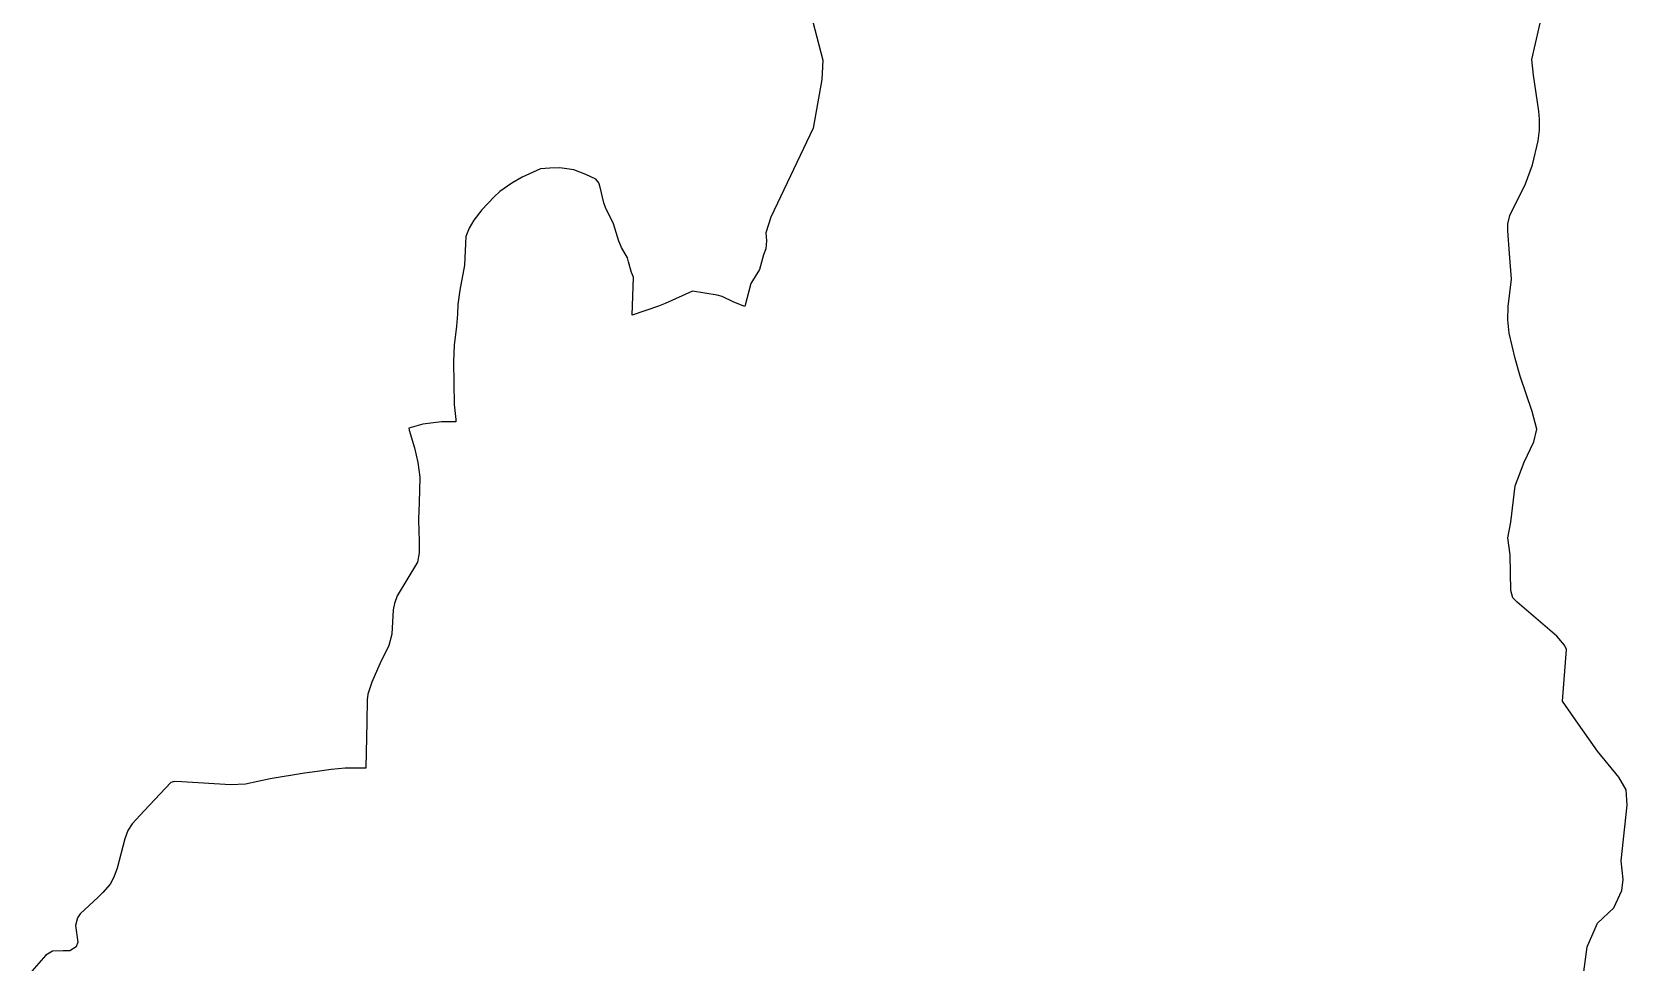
# Model space of a CAD drawing. Extents: x 1205805 to 1207436, y 6154338 to 6158020.
# Drawn here: x 1205820 to 1207398, y 6155259 to 6156179 of the extents above; entities that cross this region are included whole.
import ezdxf

# ---------------------------------------------------------------- set-up
doc = ezdxf.new("R2010")
doc.units = 0
doc.linetypes.add('CONTINU', pattern=[0])
doc.layers.add('1SECTION', color=7, linetype='CONTINU')

msp = doc.modelspace()

# ---------------------------------------------------------------- linework, layer by layer
at = {"layer": '1SECTION'}
for points in [[(1206590.16, 6156196.88), (1206602.21, 6156151.33), (1206601.35, 6156138.59), (1206601.15, 6156132.25), (1206592.57, 6156084), (1206550.51, 6155995.82), (1206545.78, 6155980.51), (1206546.46, 6155972.6), (1206545.76, 6155964.73), (1206543.28, 6155958.83), (1206539.52, 6155944.32), (1206531.03, 6155930.23), (1206525.08, 6155907.48), (1206514.08, 6155911.71), (1206502.66, 6155917.29), (1206497.51, 6155918.89), (1206473.26, 6155922.73), (1206446.02, 6155910.64), (1206439.51, 6155907.9), (1206413.47, 6155898.98), (1206414.88, 6155936.6), (1206412.69, 6155941.19), (1206409.99, 6155951.67), (1206408.79, 6155955.58), (1206402.76, 6155965.9), (1206400.33, 6155972.11), (1206395.14, 6155989.28), (1206387.24, 6156005.64), (1206385.48, 6156010.16), (1206381.77, 6156025.64), (1206380.34, 6156029.93), (1206377.44, 6156033.51), (1206367.76, 6156038.23), (1206355.67, 6156042.85), (1206342, 6156044.77), (1206331.91, 6156044.42), (1206322.85, 6156043.67), (1206304.73, 6156035.45), (1206294.55, 6156029.48), (1206282.49, 6156021.34), (1206276.93, 6156016.09), (1206264.56, 6156003.18), (1206256.65, 6155992.82), (1206252.29, 6155985.08), (1206249, 6155976.87), (1206247.66, 6155948.45), (1206242.93, 6155923.84), (1206240.83, 6155909.47), (1206240.72, 6155899.97), (1206239.77, 6155888.26), (1206237.23, 6155869.18), (1206236.59, 6155852.69), (1206237.46, 6155810.47), (1206239.04, 6155795.65), (1206238.98, 6155793.45), (1206224.68, 6155793.55), (1206206.42, 6155791.08), (1206192.6, 6155787.05), (1206192.66, 6155785.1), (1206197.95, 6155767.69), (1206201.42, 6155753.15), (1206203.22, 6155738.64), (1206202.86, 6155713.36), (1206202.15, 6155697.53), (1206202.3, 6155684.12), (1206202.6, 6155676.99), (1206202.56, 6155663.72), (1206200.97, 6155654.47), (1206180.98, 6155621.41), (1206178.47, 6155613.79), (1206177.08, 6155607.37), (1206175.76, 6155583.37), (1206172.56, 6155572.2), (1206163.68, 6155554.09), (1206155.77, 6155535.98), (1206152.03, 6155523.86), (1206151.22, 6155518.52), (1206150.81, 6155496.46), (1206150.1, 6155450.81), (1206129.46, 6155450.82), (1206115.8, 6155449.3), (1206101.65, 6155447.49), (1206089.13, 6155445.75), (1206055.13, 6155440.14), (1206030.77, 6155434.85), (1206016.13, 6155434.17), (1205967.88, 6155437.07), (1205960.8, 6155437.6), (1205956.95, 6155436.44), (1205930.47, 6155408.56), (1205918.6, 6155395.72), (1205914.54, 6155388.95), (1205911.59, 6155380.98), (1205903.86, 6155351.72), (1205900.52, 6155342.87), (1205896.85, 6155335.98), (1205889.81, 6155327.81), (1205885.26, 6155323.17), (1205867.22, 6155306.71), (1205864.59, 6155302.79), (1205862.84, 6155295.02), (1205865.05, 6155278.62), (1205863.49, 6155273.91), (1205856.96, 6155269.87), (1205850.48, 6155269.98), (1205839.88, 6155269.56), (1205833.28, 6155265.61), (1205819.55, 6155249.81)], [(1207355.09, 6155249.24), (1207358.41, 6155274.02), (1207368.45, 6155297.41), (1207384.72, 6155312.48), (1207392.69, 6155329.82), (1207394.04, 6155340.75), (1207391.97, 6155359.16), (1207397.87, 6155414.22), (1207396.95, 6155429.27), (1207389.63, 6155442), (1207368.49, 6155467.7), (1207345.04, 6155500.97), (1207333.83, 6155517.1), (1207337.96, 6155568.31), (1207335.85, 6155572.51), (1207328.3, 6155581.22), (1207289.06, 6155615), (1207284.96, 6155619.45), (1207282.72, 6155626.58), (1207282.04, 6155661.76), (1207279.98, 6155678.75), (1207282.82, 6155694.13), (1207287.09, 6155730.06), (1207295.96, 6155753.66), (1207305.64, 6155773.76), (1207308.64, 6155786.17), (1207303.78, 6155803.68), (1207292.19, 6155838.69), (1207287.13, 6155856.09), (1207281.04, 6155881.23), (1207279.76, 6155894.23), (1207280.28, 6155907.65), (1207283.57, 6155934.56), (1207281.49, 6155960.14), (1207279.78, 6155982.5), (1207280.03, 6155989.31), (1207281.92, 6155997.71), (1207297.46, 6156028.81), (1207304.23, 6156047.57), (1207310.03, 6156071.59), (1207311.19, 6156081.88), (1207311.22, 6156093.06), (1207310.39, 6156100.77), (1207305.21, 6156136.57), (1207303.73, 6156151.95), (1207314.66, 6156199.5)]]:
    msp.add_lwpolyline(points, dxfattribs=at)

doc.saveas('drawing.dxf')
